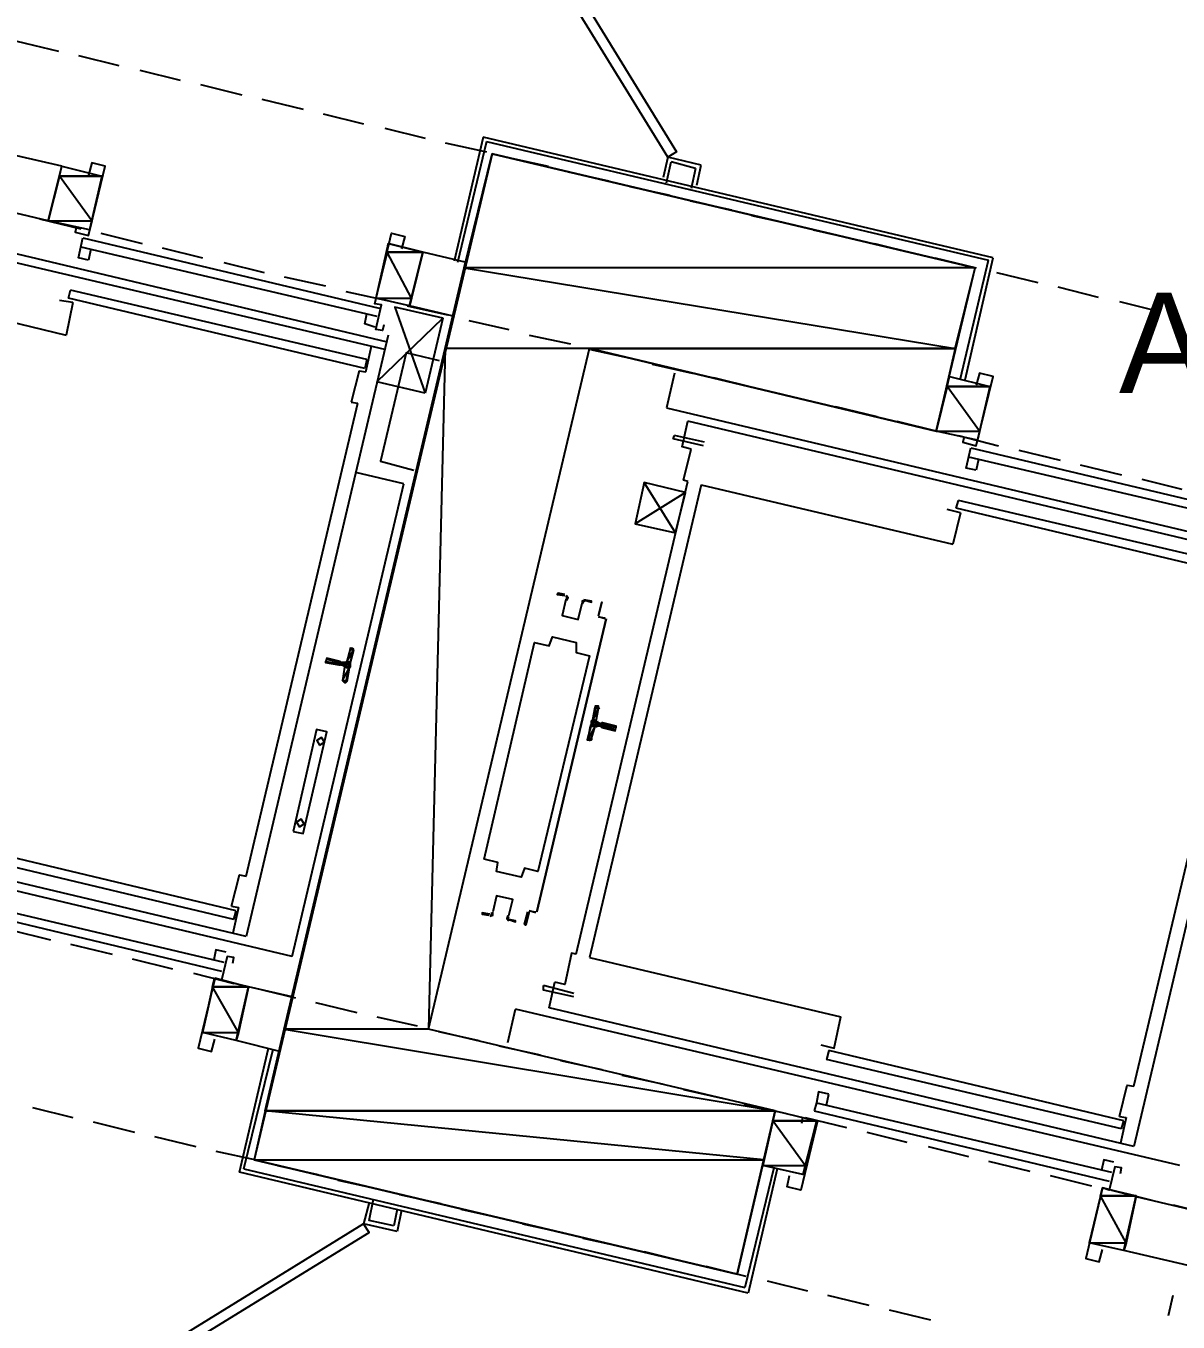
# Model space of a CAD drawing. Header units: feet. Extents: x -84 to 198, y -22 to 181.
# Drawn here: x 66.77 to 80.51, y 109.1 to 124.56 of the extents above; entities that cross this region are included whole.
import ezdxf
from ezdxf.enums import TextEntityAlignment as Align

# ---------------------------------------------------------------- set-up
doc = ezdxf.new("R2010")
doc.units = ezdxf.units.FT
for name, color, linetype in [('A-LINEA', 7, 'CONTINUOUS'), ('A-LINEA-FINA', 9, 'CONTINUOUS'), ('A-MURO-CONCRETO', 8, 'CONTINUOUS'), ('A-NOMBRE-ESPACIO', 2, 'CONTINUOUS')]:
    doc.layers.add(name, color=color, linetype=linetype)

msp = doc.modelspace()

# ---------------------------------------------------------------- linework, layer by layer
at = {"layer": 'A-LINEA'}
for p, q in [((66.6667, 124.3778), (67.16, 124.2578)), ((67.4, 124.2044), (67.88, 124.0844)), ((68.1333, 124.0311), (68.6133, 123.9111)), ((68.8533, 123.8578), (69.3467, 123.7378)), ((69.5867, 123.6844), (70.08, 123.5644)), ((70.32, 123.5111), (70.8, 123.3911)), ((71.0533, 123.3378), (71.5333, 123.2178)), ((72.2267, 123.2311), (71.88, 121.7511)), ((78.3067, 121.7911), (72.2267, 123.2311)), ((67.2, 122.8844), (65.9867, 123.1644)), ((71.7733, 123.1644), (72.2667, 123.0578)), ((72.2667, 123.1778), (71.92, 121.7378)), ((72.2667, 123.1778), (78.2533, 121.7644)), ((72.5067, 122.9911), (73, 122.8844)), ((74.4267, 122.9911), (74.3733, 122.7511)), ((74.4133, 122.6844), (74.4667, 122.9378)), ((74.8267, 122.8978), (74.4267, 122.9911)), ((74.76, 122.8578), (74.4667, 122.9378)), ((67.68, 122.7644), (67.5333, 122.1244)), ((73.24, 122.8178), (73.72, 122.7111)), ((74.76, 122.8578), (74.7067, 122.6178)), ((74.7733, 122.6578), (74.8267, 122.8978)), ((73.9733, 122.6444), (74.4533, 122.5378)), ((63.8267, 122.5111), (71.08, 120.7911)), ((67.04, 122.2311), (65.8267, 122.5244)), ((74.6933, 122.4711), (75.1867, 122.3644)), ((71.0533, 120.6978), (64.08, 122.3378)), ((75.4267, 122.2978), (75.92, 122.1911)), ((66.9333, 122.2578), (67.4267, 122.1378)), ((67.4533, 122.0311), (70.9867, 121.1911)), ((67.6667, 122.0844), (68.16, 121.9644)), ((76.16, 122.1244), (76.64, 122.0178)), ((67.4267, 121.9244), (70.96, 121.0978)), ((67.5467, 121.8978), (67.52, 121.7644)), ((68.4, 121.9111), (68.88, 121.7911)), ((71.0933, 121.9644), (70.9467, 121.3111)), ((71.5067, 121.8578), (71.0933, 121.9644)), ((71.3467, 121.2178), (71.5067, 121.8578)), ((72.0267, 121.7378), (71.5067, 121.8578)), ((76.8933, 121.9644), (77.3733, 121.8444)), ((69.1333, 121.7378), (69.6133, 121.6178)), ((77.6133, 121.7911), (78.1067, 121.6711)), ((77.92, 120.3511), (78.2533, 121.7644)), ((77.9733, 120.3378), (78.3067, 121.7911)), ((64.24, 121.5911), (67.2533, 120.8711)), ((69.8533, 121.5644), (70.3467, 121.4578)), ((78.3467, 121.6178), (78.84, 121.4978)), ((67.28, 121.3111), (67.3067, 121.4044)), ((70.84, 120.5778), (67.3067, 121.4044)), ((70.5867, 121.3911), (71.08, 121.2844)), ((79.08, 121.4444), (79.56, 121.3244)), ((67.3333, 121.2578), (67.1733, 121.2844)), ((67.3333, 121.2578), (67.2533, 120.8711)), ((70.8133, 120.4711), (67.28, 121.3111)), ((71.3467, 121.2178), (70.9467, 121.3111)), ((71.32, 121.2178), (71.8, 121.1111)), ((71.8667, 121.0978), (71.3467, 121.2178)), ((79.8133, 121.2711), (80.2933, 121.1511)), ((71.7467, 121.0711), (71.5333, 120.1778)), ((72.0533, 121.0444), (72.5333, 120.9378)), ((71.0933, 120.8711), (69.4, 113.6978)), ((72.7733, 120.8711), (73.2667, 120.7644)), ((70.8267, 120.4311), (70.8933, 120.7378)), ((73.5067, 120.6978), (74, 120.5911)), ((70.7467, 120.4444), (70.6533, 120.0711)), ((70.7467, 120.4444), (70.8267, 120.4311)), ((70.84, 120.5778), (70.8133, 120.4711)), ((74.24, 120.5244), (74.72, 120.4178)), ((71.5333, 120.1778), (70.96, 120.3111)), ((74.5067, 120.4178), (74.4133, 120.0044)), ((74.9733, 120.3644), (75.4533, 120.2444)), ((75.6933, 120.1911), (76.1867, 120.0711)), ((78.2667, 120.2578), (78.12, 119.6178)), ((69.4, 114.4178), (70.7333, 120.0578)), ((70.6533, 120.0711), (70.7333, 120.0578)), ((74.4133, 120.0044), (81.6667, 118.2844)), ((76.4267, 120.0178), (76.92, 119.8978)), ((81.64, 118.1911), (74.6667, 119.8444)), ((77.16, 119.8444), (77.64, 119.7244)), ((74.4933, 119.6311), (74.5067, 119.6711)), ((74.8667, 119.5911), (74.5067, 119.6711)), ((77.8933, 119.6711), (78.3733, 119.5511)), ((74.8533, 119.5511), (74.4933, 119.6311)), ((74.6133, 119.1378), (74.7067, 119.5111)), ((78.04, 119.5244), (81.5733, 118.6844)), ((78.0133, 119.4178), (81.5467, 118.5911)), ((78.1333, 119.3911), (78.1067, 119.2578)), ((78.6133, 119.4978), (79.1067, 119.3778)), ((71.28, 119.0978), (70.7067, 119.2311)), ((79.3467, 119.3244), (79.84, 119.2044)), ((69.9467, 113.4578), (71.28, 119.0978)), ((73.3333, 113.4844), (74.6667, 119.1244)), ((74.8267, 119.0844), (73.4933, 113.4444)), ((74.6667, 119.1244), (74.6133, 119.1378)), ((74.8267, 119.0844), (77.8267, 118.3778)), ((80.08, 119.1511), (80.56, 119.0311)), ((74.64, 118.9911), (74.04, 118.6178)), ((77.8667, 118.8044), (77.8933, 118.8978)), ((81.4267, 118.0711), (77.8933, 118.8978)), ((77.92, 118.7511), (77.76, 118.7911)), ((77.92, 118.7511), (77.8267, 118.3778)), ((81.4, 117.9644), (77.8667, 118.8044)), ((81.68, 118.3778), (79.9867, 111.1911)), ((73.68, 117.4844), (73.6, 117.5111)), ((73.6, 117.5111), (73.68, 117.4978)), ((79.9867, 111.9111), (81.32, 117.5511)), ((72.8667, 113.9911), (73.6933, 117.4844)), ((73.6933, 117.4844), (72.8667, 113.9911)), ((73.68, 117.4844), (73.68, 117.4844)), ((70.64, 117.1244), (70.6, 116.9778)), ((70.6779, 117.1239), (70.6542, 117.1104)), ((70.52, 116.9778), (70.52, 116.9778)), ((70.5333, 116.9778), (70.5333, 116.9778)), ((70.5733, 116.9644), (70.5333, 116.9644)), ((70.5733, 116.9111), (70.5467, 116.7511)), ((70.5603, 116.7477), (70.5754, 116.725)), ((73.5733, 116.2711), (73.6, 116.4178)), ((73.6131, 116.4079), (73.5979, 116.4306)), ((73.52, 116.0578), (73.56, 116.2044)), ((73.5867, 116.2178), (73.6267, 116.2044)), ((73.64, 116.2311), (73.6, 116.2444)), ((73.6267, 116.1911), (73.6267, 116.1911)), ((73.64, 116.1911), (73.64, 116.1911)), ((73.4954, 116.0316), (73.5191, 116.0452)), ((69.9467, 113.4578), (62.0267, 115.3378)), ((69.4, 113.6978), (62.4267, 115.3511)), ((69.2533, 113.8978), (65.7333, 114.7378)), ((69.28, 114.0044), (65.76, 114.8444)), ((65.5867, 114.1244), (69.1067, 113.2844)), ((65.6133, 114.2178), (69.1333, 113.3911)), ((69.2267, 114.0578), (69.3067, 114.0444)), ((69.3067, 114.0444), (69.24, 113.7378)), ((69.2533, 113.8978), (69.28, 114.0044)), ((72.8533, 113.9778), (72.7733, 114.0044)), ((72.7733, 114.0044), (72.8533, 113.9911)), ((72.8533, 113.9911), (72.8533, 113.9911)), ((66.5867, 113.7778), (67.0667, 113.6578)), ((67.3067, 113.6044), (67.8, 113.4844)), ((68.04, 113.4311), (68.52, 113.3111)), ((73.4933, 113.4444), (76.4933, 112.7378)), ((68.7733, 113.2578), (69.2533, 113.1378)), ((69.0267, 113.2044), (68.88, 112.5511)), ((69.4267, 113.0978), (69.0267, 113.1911)), ((69.28, 112.4578), (69.4267, 113.0978)), ((69.9467, 112.9778), (69.4267, 113.0978)), ((69.4933, 113.0844), (69.9867, 112.9644)), ((73.3067, 113.0178), (72.9467, 113.1111)), ((73.0133, 112.8444), (73.08, 113.1511)), ((70.2267, 112.9111), (70.72, 112.7911)), ((70.96, 112.7378), (71.44, 112.6311)), ((72.52, 112.4311), (72.6133, 112.8311)), ((80.5333, 110.9644), (72.6133, 112.8311)), ((79.9867, 111.1911), (73.0133, 112.8444)), ((69.28, 112.4578), (68.88, 112.5511)), ((71.6933, 112.5644), (72.1733, 112.4578)), ((69.8, 112.3244), (69.28, 112.4578)), ((69.32, 110.8844), (69.6667, 112.3644)), ((69.3733, 110.9244), (69.72, 112.3511)), ((72.4133, 112.3911), (72.9067, 112.2844)), ((76.3467, 112.3378), (76.32, 112.2311)), ((79.8667, 111.4978), (76.3467, 112.3378)), ((73.1467, 112.2178), (73.64, 112.1111)), ((79.84, 111.4044), (76.32, 112.2311)), ((73.88, 112.0444), (74.36, 111.9378)), ((74.6133, 111.8711), (75.0933, 111.7644)), ((76.32, 111.6844), (76.3467, 111.8178)), ((66.8533, 111.6578), (67.3333, 111.5378)), ((75.3333, 111.6978), (75.8267, 111.5911)), ((76.2, 111.7111), (79.72, 110.8844)), ((67.5733, 111.4844), (68.0667, 111.3644)), ((76.2, 111.4978), (76.04, 110.8578)), ((76.0667, 111.5378), (76.56, 111.4178)), ((76.1733, 111.6178), (79.6933, 110.7778)), ((79.8133, 111.5511), (79.8933, 111.5378)), ((79.8933, 111.5378), (79.8267, 111.2311)), ((79.84, 111.4044), (79.8667, 111.4978)), ((76.8, 111.3644), (77.28, 111.2444)), ((68.3067, 111.3111), (68.8, 111.1911)), ((77.5333, 111.1911), (78.0133, 111.0711)), ((69.04, 111.1378), (69.52, 111.0311)), ((78.2533, 111.0178), (78.7467, 110.8978)), ((75.3867, 109.4444), (69.32, 110.8844)), ((69.3733, 110.9244), (75.3467, 109.5111)), ((69.7733, 110.9644), (70.2533, 110.8578)), ((75.6933, 110.9378), (75.3467, 109.5111)), ((75.7333, 110.9244), (75.3867, 109.4444)), ((70.4933, 110.7911), (70.9867, 110.6844)), ((78.9867, 110.8444), (79.48, 110.7244)), ((79.6133, 110.6978), (79.4533, 110.0444)), ((80.0133, 110.5911), (79.6133, 110.6978)), ((71.2267, 110.6178), (71.72, 110.5111)), ((79.72, 110.6711), (80.2, 110.5511)), ((79.8667, 109.9511), (80.0133, 110.6044)), ((81.3733, 110.2711), (80.0133, 110.5911)), ((70.8667, 110.5244), (70.8, 110.2711)), ((70.8667, 110.5244), (70.8, 110.2711)), ((71.2, 110.4444), (71.16, 110.2444)), ((71.2533, 110.4311), (71.2, 110.1778)), ((71.96, 110.4444), (72.44, 110.3378)), ((80.4533, 110.4978), (80.9333, 110.3778)), ((71.2, 110.1778), (70.8, 110.2711)), ((71.2, 110.1778), (70.8, 110.2711)), ((72.6933, 110.2711), (73.1733, 110.1644)), ((73.4133, 110.0978), (73.9067, 109.9911)), ((74.1467, 109.9378), (74.64, 109.8178)), ((79.8667, 109.9511), (79.4533, 110.0444)), ((81.2267, 109.6311), (79.8667, 109.9511)), ((74.88, 109.7644), (75.36, 109.6444)), ((75.6133, 109.5911), (76.0933, 109.4711)), ((76.3333, 109.4178), (76.8267, 109.2978)), ((80.4, 109.1778), (80.4533, 109.4178)), ((77.0667, 109.2444), (77.56, 109.1244))]:
    msp.add_line(p, q, dxfattribs=at)
for points in [[(74.4267, 122.9911), (72.8533, 125.5511), (72.96, 125.6178), (74.5333, 123.0578), (74.4267, 122.9911)], [(67.3733, 122.1511), (67.36, 122.0978), (67.52, 122.0578), (67.72, 122.8844), (67.56, 122.9244), (67.52, 122.7778)], [(77.6267, 119.7244), (78.0933, 121.6711), (72.3333, 123.0311), (69.4933, 111.0311), (75.2533, 109.6711), (75.7067, 111.6178), (71.5733, 112.5911), (73.4933, 120.7111), (77.6267, 119.7244)], [(67.5333, 122.1244), (67.04, 122.2311), (67.2, 122.8844), (67.68, 122.7644)], [(67.52, 121.7644), (67.4, 121.7911), (67.4533, 122.0311)], [(71.04, 120.9911), (71.0267, 120.9244), (70.9467, 120.9378), (71.0133, 121.2311), (70.9333, 121.2444), (71.1333, 122.0844), (71.2933, 122.0444), (71.2533, 121.8978)], [(70.9333, 120.9644), (70.8133, 121.0044), (70.84, 121.1244)], [(70.96, 120.3111), (71.7467, 121.0711), (71.1733, 121.2044), (71.5333, 120.1778)], [(71.7067, 120.5644), (71.3067, 120.6578), (71, 119.3644), (71.4, 119.2578)], [(78.12, 119.6178), (77.6267, 119.7244), (77.7867, 120.3778), (78.2667, 120.2578)], [(77.96, 119.6444), (77.9467, 119.5911), (78.1067, 119.5511), (78.3067, 120.3778), (78.1467, 120.4178), (78.1067, 120.2711)], [(74.7067, 119.5111), (74.6, 119.5378), (74.6667, 119.8444)], [(78.1067, 119.2578), (77.9867, 119.2844), (78.04, 119.5244)], [(74.52, 118.5111), (74.1467, 119.1111), (74.04, 118.6178), (74.52, 118.5111), (74.64, 118.9911), (74.1467, 119.1111)], [(73.2, 117.7778), (73.12, 117.7911), (73.1067, 117.7778), (73.2, 117.7644)], [(73.2131, 117.7169), (73.1676, 117.5242), (73.3602, 117.4786), (73.4058, 117.6713)], [(73.2131, 117.7169), (73.1676, 117.5242), (73.3602, 117.4786), (73.4058, 117.6713)], [(73.2173, 117.7142), (73.2264, 117.7343), (73.2115, 117.7505)], [(73.2243, 117.7028), (73.2396, 117.7364), (73.2147, 117.7635)], [(73.4407, 117.7103), (73.4063, 117.6972), (73.4049, 117.6604)], [(73.4377, 117.6973), (73.4171, 117.6895), (73.4162, 117.6674)], [(73.4267, 117.7111), (73.52, 117.6844), (73.52, 117.6978), (73.4267, 117.7111)], [(73.6, 117.5244), (73.64, 117.6844), (73.6, 117.5244), (73.6, 117.5244)], [(72.24, 114.6178), (72.84, 117.2044), (73.0133, 117.1644), (73.0533, 117.2711), (73.3333, 117.2044), (73.3333, 117.0844), (73.4933, 117.0444), (72.88, 114.4711), (72.72, 114.5111), (72.68, 114.4044), (72.3867, 114.4711), (72.4, 114.5778), (72.24, 114.6178)], [(70.5733, 116.7244), (70.5867, 116.7244), (70.68, 117.1244), (70.6667, 117.1378)], [(70.52, 116.9778), (70.36, 117.0178), (70.3467, 116.9644), (70.5067, 116.9378)], [(70.56, 116.9244), (70.52, 116.9378), (70.52, 116.9378)], [(70.5861, 116.8998), (70.5837, 116.915), (70.5713, 116.9239)], [(70.5754, 116.9516), (70.5905, 116.9541), (70.5995, 116.9665)], [(73.5867, 116.4444), (73.5733, 116.4444), (73.4667, 116.0444), (73.4933, 116.0444)], [(73.5872, 116.2691), (73.5896, 116.2539), (73.6021, 116.245)], [(69.96, 114.9511), (70.08, 114.9244), (70.36, 116.1378), (70.24, 116.1644), (69.96, 114.9511)], [(73.5979, 116.2039), (73.5828, 116.2015), (73.5739, 116.189)], [(73.64, 116.1911), (73.8, 116.1511), (73.8133, 116.2044), (73.6533, 116.2444), (73.64, 116.2444), (73.64, 116.2444)], [(70.2759, 115.979), (70.3321, 116.0137), (70.2974, 116.0699), (70.2413, 116.0352), (70.2759, 115.979)], [(70.0359, 115.0057), (70.0921, 115.0404), (70.0574, 115.0965), (70.0013, 115.0619), (70.0359, 115.0057)], [(69.2267, 114.0578), (69.32, 114.4311), (69.4, 114.4178)], [(72.5336, 113.9454), (72.5791, 114.138), (72.3865, 114.1836), (72.3408, 113.991)], [(72.5336, 113.9454), (72.5791, 114.138), (72.3865, 114.1836), (72.3408, 113.991)], [(72.3067, 113.9644), (72.2133, 113.9778), (72.2133, 113.9644), (72.2933, 113.9511)], [(72.306, 113.9386), (72.3404, 113.9517), (72.3418, 113.9885)], [(72.3089, 113.9516), (72.3296, 113.9594), (72.3304, 113.9815)], [(72.5223, 113.9461), (72.5071, 113.9125), (72.532, 113.8854)], [(72.7733, 113.9911), (72.7733, 113.9911), (72.7333, 113.8311), (72.72, 113.8444), (72.76, 113.9911)], [(72.5294, 113.9347), (72.5203, 113.9146), (72.5352, 113.8984)], [(72.5333, 113.8978), (72.6133, 113.8711), (72.6133, 113.8844), (72.5333, 113.8978)], [(69.16, 113.5111), (69.04, 113.5378), (69.0133, 113.4178)], [(73.3333, 113.4844), (73.28, 113.4978), (73.2, 113.1244), (73.08, 113.1511)], [(69.24, 113.3778), (69.2533, 113.4444), (69.1733, 113.4578), (69.1067, 113.1778), (69.0267, 113.1911), (68.8267, 112.3644), (68.9867, 112.3244), (69.0267, 112.4711)], [(73.3067, 112.9778), (72.9467, 113.0578), (72.9467, 113.1111)], [(76.2533, 112.4044), (76.4133, 112.3644), (76.4933, 112.7378)], [(76.3467, 111.8178), (76.2267, 111.8444), (76.2, 111.7111), (76.1733, 111.6178)], [(79.8133, 111.5511), (79.9067, 111.9244), (79.9867, 111.9111)], [(76.04, 110.8578), (75.56, 110.9644), (75.7067, 111.6178), (76.2, 111.4978)], [(76.0267, 111.4711), (76.04, 111.5378), (76.2133, 111.4978), (76.0133, 110.6711), (75.8533, 110.7111), (75.88, 110.8444)], [(79.7467, 111.0044), (79.6267, 111.0311), (79.6, 110.9111)], [(79.8267, 110.8711), (79.84, 110.9378), (79.76, 110.9511), (79.6933, 110.6711), (79.6133, 110.6978), (79.4133, 109.8578), (79.5733, 109.8178), (79.6133, 109.9644)], [(71.16, 110.2444), (70.8667, 110.3111), (70.92, 110.5644)], [(71.16, 110.2444), (70.8667, 110.3111), (70.92, 110.5644)], [(70.8, 110.2711), (68.2533, 108.6978), (68.3067, 108.5911), (70.8667, 110.1644), (70.8, 110.2711)]]:
    msp.add_lwpolyline(points, dxfattribs=at)
at = {"layer": 'A-LINEA-FINA'}
for p, q in [((70.68, 117.1111), (70.64, 117.1244)), ((70.68, 117.1244), (70.64, 117.1244)), ((70.68, 117.1244), (70.6533, 117.1378)), ((70.5067, 116.9378), (70.3467, 116.9778)), ((70.52, 116.9378), (70.3467, 116.9778)), ((70.5067, 116.9378), (70.3467, 116.9644)), ((70.52, 116.9778), (70.36, 117.0178)), ((70.52, 116.9778), (70.36, 117.0178)), ((70.52, 116.9778), (70.36, 117.0044)), ((70.6267, 116.8978), (70.5733, 116.9111)), ((70.6267, 116.8978), (70.5733, 116.9111)), ((70.64, 116.9644), (70.6, 116.9778)), ((70.5867, 116.7244), (70.56, 116.7378)), ((70.5867, 116.7244), (70.56, 116.7378)), ((70.5867, 116.7378), (70.56, 116.7378)), ((70.5867, 116.7244), (70.5733, 116.7244)), ((73.56, 116.4444), (73.6, 116.4444)), ((73.56, 116.4444), (73.6, 116.4311)), ((73.56, 116.4311), (73.6, 116.4311)), ((73.56, 116.4311), (73.6, 116.4178)), ((73.5733, 116.4444), (73.5867, 116.4444)), ((73.52, 116.2711), (73.5733, 116.2578)), ((73.52, 116.2711), (73.5733, 116.2578)), ((73.5333, 116.2844), (73.5733, 116.2711)), ((73.5067, 116.2178), (73.56, 116.2044)), ((73.52, 116.2578), (73.5867, 116.2444)), ((73.52, 116.2311), (73.5867, 116.2178)), ((73.64, 116.2444), (73.8133, 116.2044)), ((73.64, 116.2311), (73.8133, 116.2044)), ((73.64, 116.2311), (73.8133, 116.1911)), ((73.64, 116.2044), (73.8, 116.1644)), ((73.64, 116.1911), (73.8, 116.1644)), ((73.4667, 116.0444), (73.5067, 116.0444)), ((73.4667, 116.0444), (73.4933, 116.0444)), ((73.48, 116.0578), (73.52, 116.0444)), ((73.48, 116.0578), (73.5067, 116.0444))]:
    msp.add_line(p, q, dxfattribs=at)
for points in [[(70.6, 116.9778), (70.68, 117.1111), (70.64, 117.1244), (70.6, 116.9778)], [(70.64, 116.9644), (70.6, 116.9778), (70.68, 117.1111), (70.64, 116.9644)], [(70.64, 117.1244), (70.68, 117.1244), (70.64, 117.1378), (70.64, 117.1244)], [(70.68, 117.1244), (70.64, 117.1378), (70.6533, 117.1378), (70.68, 117.1244), (70.68, 117.1244)], [(70.64, 117.1378), (70.68, 117.1244), (70.68, 117.1244), (70.64, 117.1378)], [(70.64, 117.1244), (70.68, 117.1111), (70.68, 117.1111), (70.64, 117.1244), (70.64, 117.1244)], [(70.68, 117.1244), (70.68, 117.1244), (70.64, 117.1244), (70.68, 117.1244)], [(70.68, 117.1244), (70.64, 117.1244), (70.68, 117.1111), (70.68, 117.1244), (70.68, 117.1244)], [(70.68, 117.1244), (70.68, 117.1244), (70.6533, 117.1378), (70.68, 117.1244)], [(70.6533, 117.1378), (70.68, 117.1244), (70.68, 117.1244), (70.6533, 117.1378)], [(70.68, 117.1244), (70.68, 117.1244), (70.6533, 117.1378), (70.68, 117.1244)], [(70.68, 117.1244), (70.6533, 117.1378), (70.6667, 117.1378), (70.68, 117.1244), (70.68, 117.1244)], [(70.6533, 117.1378), (70.68, 117.1244), (70.68, 117.1244), (70.6533, 117.1378)], [(70.68, 117.1244), (70.68, 117.1244), (70.6667, 117.1378), (70.68, 117.1244)], [(70.68, 117.1244), (70.6667, 117.1378), (70.68, 117.1244), (70.68, 117.1244), (70.68, 117.1244)], [(70.3467, 116.9778), (70.64, 116.9378), (70.36, 117.0044), (70.3467, 116.9778), (70.3467, 116.9778)], [(70.3467, 116.9644), (70.5067, 116.9378), (70.3467, 116.9778), (70.3467, 116.9644), (70.3467, 116.9644)], [(70.3467, 116.9778), (70.5067, 116.9378), (70.5067, 116.9378), (70.3467, 116.9778)], [(70.5067, 116.9378), (70.5067, 116.9378), (70.3467, 116.9778), (70.5067, 116.9378)], [(70.3467, 116.9778), (70.5067, 116.9378), (70.5067, 116.9378), (70.3467, 116.9778), (70.3467, 116.9778)], [(70.3467, 116.9778), (70.5067, 116.9378), (70.5067, 116.9378), (70.3467, 116.9778)], [(70.5067, 116.9378), (70.5067, 116.9378), (70.3467, 116.9778), (70.5067, 116.9378), (70.5067, 116.9378)], [(70.3467, 116.9778), (70.52, 116.9378), (70.52, 116.9378), (70.3467, 116.9778)], [(70.52, 116.9378), (70.52, 116.9378), (70.3467, 116.9778), (70.52, 116.9378)], [(70.52, 116.9378), (70.3467, 116.9778), (70.5067, 116.9378), (70.52, 116.9378), (70.52, 116.9378)], [(70.3467, 116.9778), (70.52, 116.9378), (70.52, 116.9378), (70.3467, 116.9778)], [(70.52, 116.9378), (70.52, 116.9378), (70.3467, 116.9778), (70.52, 116.9378), (70.52, 116.9378)], [(70.3467, 116.9778), (70.52, 116.9378), (70.52, 116.9378), (70.3467, 116.9778)], [(70.52, 116.9378), (70.52, 116.9378), (70.3467, 116.9778), (70.52, 116.9378), (70.52, 116.9378)], [(70.3467, 116.9778), (70.52, 116.9378), (70.52, 116.9378), (70.3467, 116.9778)], [(70.52, 116.9378), (70.52, 116.9378), (70.3467, 116.9778), (70.52, 116.9378), (70.52, 116.9378)], [(70.64, 116.9111), (70.3467, 116.9778), (70.64, 116.9378), (70.64, 116.9111)], [(70.36, 117.0044), (70.52, 116.9778), (70.36, 117.0178), (70.36, 117.0044)], [(70.36, 117.0178), (70.52, 116.9778), (70.52, 116.9778), (70.36, 117.0178), (70.36, 117.0178)], [(70.36, 117.0178), (70.52, 116.9778), (70.52, 116.9778), (70.36, 117.0178)], [(70.52, 116.9778), (70.52, 116.9778), (70.36, 117.0178), (70.52, 116.9778), (70.52, 116.9778)], [(70.36, 117.0178), (70.52, 116.9778), (70.52, 116.9778), (70.36, 117.0178)], [(70.52, 116.9778), (70.52, 116.9778), (70.36, 117.0178), (70.52, 116.9778)], [(70.36, 117.0178), (70.52, 116.9778), (70.52, 116.9778), (70.36, 117.0178), (70.36, 117.0178)], [(70.36, 117.0178), (70.52, 116.9778), (70.52, 116.9778), (70.36, 117.0178)], [(70.52, 116.9778), (70.52, 116.9778), (70.36, 117.0178), (70.52, 116.9778), (70.52, 116.9778)], [(70.36, 117.0178), (70.52, 116.9778), (70.52, 116.9778), (70.36, 117.0178)], [(70.52, 116.9778), (70.52, 116.9778), (70.36, 117.0178), (70.52, 116.9778), (70.52, 116.9778)], [(70.52, 116.9644), (70.52, 116.9644), (70.36, 117.0044), (70.52, 116.9644)], [(70.52, 116.9644), (70.36, 117.0044), (70.5333, 116.9644), (70.52, 116.9644), (70.52, 116.9644)], [(70.52, 116.9778), (70.52, 116.9778), (70.36, 117.0044), (70.52, 116.9778)], [(70.52, 116.9778), (70.36, 117.0044), (70.52, 116.9644), (70.52, 116.9778), (70.52, 116.9778)], [(70.5467, 116.7511), (70.6267, 116.8978), (70.5733, 116.9111), (70.5467, 116.7511)], [(70.6, 116.7378), (70.5467, 116.7511), (70.6267, 116.8978), (70.6, 116.7378)], [(70.5733, 116.9244), (70.64, 116.9111), (70.56, 116.9244), (70.5733, 116.9244), (70.5733, 116.9244)], [(70.56, 116.9244), (70.64, 116.9111), (70.64, 116.9111), (70.56, 116.9244)], [(70.64, 116.9111), (70.64, 116.9111), (70.56, 116.9244), (70.64, 116.9111), (70.64, 116.9111)], [(70.5733, 116.9644), (70.64, 116.9378), (70.64, 116.9378), (70.5733, 116.9644)], [(70.64, 116.9378), (70.64, 116.9378), (70.5733, 116.9644), (70.64, 116.9378), (70.64, 116.9378)], [(70.5733, 116.9644), (70.64, 116.9378), (70.64, 116.9378), (70.5733, 116.9644)], [(70.64, 116.9378), (70.64, 116.9378), (70.5733, 116.9644), (70.64, 116.9378), (70.64, 116.9378)], [(70.64, 116.9378), (70.5733, 116.9644), (70.64, 116.9511), (70.64, 116.9378)], [(70.5733, 116.9644), (70.64, 116.9511), (70.5867, 116.9644), (70.5733, 116.9644), (70.5733, 116.9644)], [(70.5733, 116.9111), (70.6267, 116.9111), (70.5733, 116.9244), (70.5733, 116.9111), (70.5733, 116.9111)], [(70.5733, 116.9244), (70.6267, 116.9111), (70.6267, 116.9111), (70.5733, 116.9244)], [(70.6267, 116.9111), (70.6267, 116.9111), (70.5733, 116.9244), (70.6267, 116.9111), (70.6267, 116.9111)], [(70.5733, 116.9244), (70.6267, 116.9111), (70.6267, 116.9111), (70.5733, 116.9244)], [(70.6267, 116.9111), (70.6267, 116.9111), (70.5733, 116.9244), (70.6267, 116.9111), (70.6267, 116.9111)], [(70.5733, 116.9244), (70.6267, 116.9111), (70.6267, 116.9111), (70.5733, 116.9244)], [(70.6267, 116.9111), (70.6267, 116.9111), (70.5733, 116.9244), (70.6267, 116.9111), (70.6267, 116.9111)], [(70.6267, 116.9111), (70.5733, 116.9244), (70.64, 116.9111), (70.6267, 116.9111)], [(70.5733, 116.9111), (70.6267, 116.8978), (70.6267, 116.8978), (70.5733, 116.9111)], [(70.6267, 116.8978), (70.6267, 116.8978), (70.5733, 116.9111), (70.6267, 116.8978)], [(70.5733, 116.9111), (70.6267, 116.8978), (70.6267, 116.8978), (70.5733, 116.9111)], [(70.6267, 116.8978), (70.6267, 116.8978), (70.5733, 116.9111), (70.6267, 116.8978), (70.6267, 116.8978)], [(70.6267, 116.8978), (70.5733, 116.9111), (70.6267, 116.9111), (70.6267, 116.8978)], [(70.5867, 116.9644), (70.64, 116.9644), (70.6, 116.9778), (70.5867, 116.9644)], [(70.5867, 116.9644), (70.64, 116.9511), (70.64, 116.9511), (70.5867, 116.9644)], [(70.64, 116.9511), (70.64, 116.9511), (70.5867, 116.9644), (70.64, 116.9511), (70.64, 116.9511)], [(70.5867, 116.9644), (70.64, 116.9511), (70.64, 116.9511), (70.5867, 116.9644)], [(70.64, 116.9511), (70.64, 116.9511), (70.5867, 116.9644), (70.64, 116.9511), (70.64, 116.9511)], [(70.5867, 116.9644), (70.64, 116.9511), (70.64, 116.9511), (70.5867, 116.9644)], [(70.64, 116.9511), (70.64, 116.9511), (70.5867, 116.9644), (70.64, 116.9511), (70.64, 116.9511)], [(70.5867, 116.9644), (70.64, 116.9511), (70.64, 116.9511), (70.5867, 116.9644)], [(70.64, 116.9511), (70.64, 116.9511), (70.5867, 116.9644), (70.64, 116.9511), (70.64, 116.9511)], [(70.64, 116.9511), (70.5867, 116.9644), (70.64, 116.9644), (70.64, 116.9511)], [(70.6, 116.9778), (70.64, 116.9644), (70.64, 116.9644), (70.6, 116.9778), (70.6, 116.9778)], [(70.5867, 116.7378), (70.56, 116.7511), (70.5467, 116.7511), (70.5867, 116.7378), (70.5867, 116.7378)], [(70.6, 116.7378), (70.6, 116.7378), (70.5467, 116.7511), (70.6, 116.7378)], [(70.6, 116.7378), (70.5467, 116.7511), (70.5867, 116.7378), (70.6, 116.7378), (70.6, 116.7378)], [(70.56, 116.7378), (70.5867, 116.7378), (70.56, 116.7511), (70.56, 116.7378)], [(70.56, 116.7511), (70.5867, 116.7378), (70.5867, 116.7378), (70.56, 116.7511), (70.56, 116.7511)], [(70.5733, 116.7244), (70.5867, 116.7244), (70.56, 116.7378), (70.5733, 116.7244)], [(70.56, 116.7378), (70.5867, 116.7244), (70.5867, 116.7244), (70.56, 116.7378)], [(70.5867, 116.7244), (70.5867, 116.7244), (70.56, 116.7378), (70.5867, 116.7244)], [(70.56, 116.7378), (70.5867, 116.7244), (70.5867, 116.7244), (70.56, 116.7378)], [(70.5867, 116.7244), (70.5867, 116.7244), (70.56, 116.7378), (70.5867, 116.7244), (70.5867, 116.7244)], [(70.5867, 116.7378), (70.5867, 116.7378), (70.56, 116.7378), (70.5867, 116.7378)], [(70.5867, 116.7378), (70.56, 116.7378), (70.5867, 116.7244), (70.5867, 116.7378), (70.5867, 116.7378)], [(73.56, 116.4311), (73.6, 116.4178), (73.5333, 116.2844), (73.56, 116.4311)], [(73.6, 116.4178), (73.5333, 116.2844), (73.5733, 116.2711), (73.6, 116.4178)], [(73.56, 116.4444), (73.56, 116.4444), (73.6, 116.4444), (73.56, 116.4444)], [(73.56, 116.4444), (73.6, 116.4444), (73.5733, 116.4444), (73.56, 116.4444), (73.56, 116.4444)], [(73.6, 116.4444), (73.56, 116.4444), (73.6, 116.4311), (73.6, 116.4444)], [(73.6, 116.4311), (73.56, 116.4444), (73.56, 116.4444), (73.6, 116.4311), (73.6, 116.4311)], [(73.56, 116.4311), (73.6, 116.4311), (73.56, 116.4444), (73.56, 116.4311), (73.56, 116.4311)], [(73.56, 116.4311), (73.56, 116.4311), (73.6, 116.4311), (73.56, 116.4311)], [(73.6, 116.4311), (73.56, 116.4311), (73.6, 116.4178), (73.6, 116.4311)], [(73.6, 116.4178), (73.56, 116.4311), (73.56, 116.4311), (73.6, 116.4178), (73.6, 116.4178)], [(73.5867, 116.4444), (73.5733, 116.4444), (73.5733, 116.4444), (73.5867, 116.4444)], [(73.5733, 116.4444), (73.5733, 116.4444), (73.5867, 116.4444), (73.5733, 116.4444)], [(73.5733, 116.4444), (73.5867, 116.4444), (73.6, 116.4444), (73.5733, 116.4444), (73.5733, 116.4444)], [(73.5333, 116.2844), (73.5733, 116.2711), (73.52, 116.2711), (73.5333, 116.2844)], [(73.5733, 116.2711), (73.52, 116.2711), (73.5733, 116.2578), (73.5733, 116.2711)], [(73.5733, 116.2578), (73.52, 116.2711), (73.52, 116.2711), (73.5733, 116.2578), (73.5733, 116.2578)], [(73.5733, 116.2578), (73.52, 116.2711), (73.5867, 116.2578), (73.5733, 116.2578), (73.5733, 116.2578)], [(73.5867, 116.2578), (73.52, 116.2711), (73.52, 116.2711), (73.5867, 116.2578)], [(73.52, 116.2711), (73.52, 116.2711), (73.5867, 116.2578), (73.52, 116.2711), (73.52, 116.2711)], [(73.52, 116.2711), (73.5867, 116.2578), (73.52, 116.2578), (73.52, 116.2711)], [(73.5733, 116.2711), (73.5333, 116.2844), (73.5333, 116.2844), (73.5733, 116.2711), (73.5733, 116.2711)], [(73.5067, 116.2044), (73.56, 116.2044), (73.48, 116.0578), (73.5067, 116.2044)], [(73.56, 116.2044), (73.48, 116.0578), (73.52, 116.0578), (73.56, 116.2044)], [(73.52, 116.2178), (73.5733, 116.2044), (73.5067, 116.2178), (73.52, 116.2178)], [(73.5733, 116.2044), (73.5067, 116.2178), (73.56, 116.2044), (73.5733, 116.2044)], [(73.56, 116.2044), (73.5067, 116.2178), (73.5067, 116.2178), (73.56, 116.2044), (73.56, 116.2044)], [(73.5067, 116.2044), (73.56, 116.2044), (73.5067, 116.2178), (73.5067, 116.2044), (73.5067, 116.2044)], [(73.5067, 116.2044), (73.5067, 116.2044), (73.56, 116.2044), (73.5067, 116.2044)], [(73.5867, 116.2578), (73.52, 116.2578), (73.5867, 116.2444), (73.5867, 116.2578), (73.5867, 116.2578)], [(73.5867, 116.2444), (73.52, 116.2578), (73.52, 116.2578), (73.5867, 116.2444)], [(73.52, 116.2578), (73.52, 116.2578), (73.5867, 116.2444), (73.52, 116.2578), (73.52, 116.2578)], [(73.5867, 116.2444), (73.52, 116.2578), (73.52, 116.2578), (73.5867, 116.2444)], [(73.52, 116.2578), (73.52, 116.2578), (73.5867, 116.2444), (73.52, 116.2578), (73.52, 116.2578)], [(73.5867, 116.2444), (73.52, 116.2578), (73.6, 116.2444), (73.5867, 116.2444), (73.5867, 116.2444)], [(73.52, 116.2578), (73.8133, 116.1911), (73.52, 116.2311), (73.52, 116.2578)], [(73.8133, 116.1911), (73.52, 116.2311), (73.8, 116.1644), (73.8133, 116.1911), (73.8133, 116.1911)], [(73.5867, 116.2178), (73.52, 116.2311), (73.52, 116.2311), (73.5867, 116.2178)], [(73.52, 116.2311), (73.52, 116.2311), (73.5867, 116.2178), (73.52, 116.2311), (73.52, 116.2311)], [(73.5867, 116.2178), (73.52, 116.2311), (73.5733, 116.2178), (73.5867, 116.2178), (73.5867, 116.2178)], [(73.5733, 116.2178), (73.52, 116.2311), (73.52, 116.2311), (73.5733, 116.2178)], [(73.52, 116.2311), (73.52, 116.2311), (73.5733, 116.2178), (73.52, 116.2311), (73.52, 116.2311)], [(73.5733, 116.2178), (73.52, 116.2311), (73.52, 116.2311), (73.5733, 116.2178)], [(73.52, 116.2311), (73.52, 116.2311), (73.5733, 116.2178), (73.52, 116.2311), (73.52, 116.2311)], [(73.52, 116.2311), (73.5733, 116.2178), (73.52, 116.2178), (73.52, 116.2311)], [(73.5733, 116.2178), (73.52, 116.2178), (73.5733, 116.2044), (73.5733, 116.2178), (73.5733, 116.2178)], [(73.5733, 116.2044), (73.52, 116.2178), (73.52, 116.2178), (73.5733, 116.2044)], [(73.52, 116.2178), (73.52, 116.2178), (73.5733, 116.2044), (73.52, 116.2178), (73.52, 116.2178)], [(73.8, 116.1644), (73.6267, 116.2044), (73.6267, 116.2044), (73.8, 116.1644)], [(73.6267, 116.2044), (73.6267, 116.2044), (73.8, 116.1644), (73.6267, 116.2044), (73.6267, 116.2044)], [(73.8, 116.1644), (73.6267, 116.2044), (73.6267, 116.2044), (73.8, 116.1644)], [(73.6267, 116.2044), (73.6267, 116.2044), (73.8, 116.1644), (73.6267, 116.2044), (73.6267, 116.2044)], [(73.64, 116.2044), (73.8, 116.1644), (73.6267, 116.2044), (73.64, 116.2044), (73.64, 116.2044)], [(73.64, 116.2444), (73.64, 116.2444), (73.8133, 116.2044), (73.64, 116.2444)], [(73.64, 116.2444), (73.8133, 116.2044), (73.6533, 116.2444), (73.64, 116.2444), (73.64, 116.2444)], [(73.8133, 116.2044), (73.64, 116.2444), (73.64, 116.2444), (73.8133, 116.2044)], [(73.64, 116.2444), (73.64, 116.2444), (73.8133, 116.2044), (73.64, 116.2444)], [(73.8133, 116.2044), (73.64, 116.2444), (73.64, 116.2444), (73.8133, 116.2044), (73.8133, 116.2044)], [(73.64, 116.2311), (73.8133, 116.2044), (73.64, 116.2444), (73.64, 116.2311), (73.64, 116.2311)], [(73.64, 116.2311), (73.64, 116.2311), (73.8133, 116.2044), (73.64, 116.2311)], [(73.8133, 116.2044), (73.64, 116.2311), (73.8133, 116.1911), (73.8133, 116.2044)], [(73.8133, 116.1911), (73.64, 116.2311), (73.64, 116.2311), (73.8133, 116.1911), (73.8133, 116.1911)], [(73.8133, 116.1911), (73.64, 116.2311), (73.64, 116.2311), (73.8133, 116.1911)], [(73.64, 116.2311), (73.64, 116.2311), (73.8133, 116.1911), (73.64, 116.2311), (73.64, 116.2311)], [(73.8133, 116.1911), (73.64, 116.2311), (73.64, 116.2311), (73.8133, 116.1911)], [(73.64, 116.2311), (73.64, 116.2311), (73.8133, 116.1911), (73.64, 116.2311), (73.64, 116.2311)], [(73.8133, 116.1911), (73.64, 116.2311), (73.64, 116.2311), (73.8133, 116.1911)], [(73.64, 116.2311), (73.64, 116.2311), (73.8133, 116.1911), (73.64, 116.2311), (73.64, 116.2311)], [(73.8, 116.1644), (73.64, 116.2044), (73.64, 116.2044), (73.8, 116.1644)], [(73.64, 116.2044), (73.64, 116.2044), (73.8, 116.1644), (73.64, 116.2044)], [(73.8, 116.1644), (73.64, 116.2044), (73.64, 116.2044), (73.8, 116.1644)], [(73.64, 116.2044), (73.64, 116.2044), (73.8, 116.1644), (73.64, 116.2044), (73.64, 116.2044)], [(73.64, 116.1911), (73.8, 116.1644), (73.64, 116.2044), (73.64, 116.1911), (73.64, 116.1911)], [(73.64, 116.1911), (73.64, 116.1911), (73.8, 116.1644), (73.64, 116.1911)], [(73.8, 116.1644), (73.64, 116.1911), (73.8, 116.1511), (73.8, 116.1644), (73.8, 116.1644)], [(73.8, 116.1511), (73.64, 116.1911), (73.64, 116.1911), (73.8, 116.1511)], [(73.64, 116.1911), (73.64, 116.1911), (73.8, 116.1511), (73.64, 116.1911), (73.64, 116.1911)], [(73.8, 116.1511), (73.64, 116.1911), (73.64, 116.1911), (73.8, 116.1511)], [(73.64, 116.1911), (73.64, 116.1911), (73.8, 116.1511), (73.64, 116.1911), (73.64, 116.1911)], [(73.4667, 116.0444), (73.5067, 116.0444), (73.48, 116.0578), (73.4667, 116.0444), (73.4667, 116.0444)], [(73.4933, 116.0444), (73.4667, 116.0444), (73.5067, 116.0444), (73.4933, 116.0444)], [(73.5067, 116.0444), (73.4667, 116.0444), (73.4667, 116.0444), (73.5067, 116.0444)], [(73.4667, 116.0444), (73.4667, 116.0444), (73.5067, 116.0444), (73.4667, 116.0444)], [(73.5067, 116.0444), (73.4667, 116.0444), (73.4667, 116.0444), (73.5067, 116.0444)], [(73.4667, 116.0444), (73.4667, 116.0444), (73.4933, 116.0444), (73.4667, 116.0444)], [(73.4933, 116.0444), (73.4667, 116.0444), (73.4667, 116.0444), (73.4933, 116.0444)], [(73.4667, 116.0444), (73.4667, 116.0444), (73.4933, 116.0444), (73.4667, 116.0444), (73.4667, 116.0444)], [(73.48, 116.0578), (73.52, 116.0578), (73.52, 116.0444), (73.48, 116.0578), (73.48, 116.0578)], [(73.52, 116.0578), (73.48, 116.0578), (73.48, 116.0578), (73.52, 116.0578), (73.52, 116.0578)], [(73.52, 116.0444), (73.48, 116.0578), (73.5067, 116.0444), (73.52, 116.0444)], [(73.5067, 116.0444), (73.48, 116.0578), (73.48, 116.0578), (73.5067, 116.0444), (73.5067, 116.0444)]]:
    msp.add_lwpolyline(points, dxfattribs=at)
at = {"layer": 'A-MURO-CONCRETO'}
for points in [[(72.3333, 123.0311), (78.0933, 121.6711), (72, 121.6711), (72.3333, 123.0311), (72.3333, 123.0311)], [(67.1733, 122.7644), (67.04, 122.2311), (67.56, 122.2311), (67.1733, 122.7644)], [(67.2, 122.8844), (67.68, 122.7644), (67.1733, 122.7644), (67.2, 122.8844), (67.2, 122.8844)], [(67.1733, 122.7644), (67.68, 122.7644), (67.56, 122.2311), (67.1733, 122.7644), (67.1733, 122.7644)], [(67.04, 122.2311), (67.56, 122.2311), (67.5333, 122.1244), (67.04, 122.2311), (67.04, 122.2311)], [(71.08, 121.8578), (70.9467, 121.3111), (71.3733, 121.3111), (71.08, 121.8578)], [(71.0933, 121.9644), (71.5067, 121.8578), (71.08, 121.8578), (71.0933, 121.9644), (71.0933, 121.9644)], [(71.08, 121.8578), (71.5067, 121.8578), (71.3733, 121.3111), (71.08, 121.8578), (71.08, 121.8578)], [(72, 121.6711), (77.8533, 120.7111), (71.7733, 120.7111), (72, 121.6711), (72, 121.6711)], [(78.0933, 121.6711), (72, 121.6711), (77.8533, 120.7111), (78.0933, 121.6711)], [(70.9467, 121.3111), (71.3733, 121.3111), (71.3467, 121.2178), (70.9467, 121.3111), (70.9467, 121.3111)], [(71.7733, 120.7111), (71.5733, 112.5911), (69.8533, 112.5911), (71.7733, 120.7111), (71.7733, 120.7111)], [(73.4933, 120.7111), (71.7733, 120.7111), (71.5733, 112.5911), (73.4933, 120.7111)], [(73.4933, 120.7111), (77.8533, 120.7111), (77.6267, 119.7244), (73.4933, 120.7111), (73.4933, 120.7111)], [(77.7867, 120.3778), (78.2667, 120.2578), (77.76, 120.2578), (77.7867, 120.3778), (77.7867, 120.3778)], [(77.76, 120.2578), (77.6267, 119.7244), (78.1467, 119.7244), (77.76, 120.2578)], [(77.76, 120.2578), (78.2667, 120.2578), (78.1467, 119.7244), (77.76, 120.2578), (77.76, 120.2578)], [(77.6267, 119.7244), (78.1467, 119.7244), (78.12, 119.6178), (77.6267, 119.7244), (77.6267, 119.7244)], [(69.0267, 113.2044), (69.4267, 113.0978), (69, 113.0978), (69.0267, 113.2044), (69.0267, 113.2044)], [(69, 113.0978), (68.88, 112.5511), (69.3067, 112.5511), (69, 113.0978)], [(69, 113.0978), (69.4267, 113.0978), (69.3067, 112.5511), (69, 113.0978), (69, 113.0978)], [(68.88, 112.5511), (69.3067, 112.5511), (69.28, 112.4578), (68.88, 112.5511), (68.88, 112.5511)], [(69.8533, 112.5911), (75.7067, 111.6178), (69.6267, 111.6178), (69.8533, 112.5911), (69.8533, 112.5911)], [(71.5733, 112.5911), (69.8533, 112.5911), (75.7067, 111.6178), (71.5733, 112.5911)], [(69.6267, 111.6178), (69.4933, 111.0311), (75.5733, 111.0311), (69.6267, 111.6178)], [(69.6267, 111.6178), (75.7067, 111.6178), (75.5733, 111.0311), (69.6267, 111.6178), (69.6267, 111.6178)], [(75.68, 111.4978), (75.56, 110.9644), (76.0667, 110.9644), (75.68, 111.4978)], [(75.7067, 111.6178), (76.2, 111.4978), (75.68, 111.4978), (75.7067, 111.6178), (75.7067, 111.6178)], [(75.68, 111.4978), (76.2, 111.4978), (76.0667, 110.9644), (75.68, 111.4978), (75.68, 111.4978)], [(69.4933, 111.0311), (75.5733, 111.0311), (75.2533, 109.6711), (69.4933, 111.0311), (69.4933, 111.0311)], [(75.56, 110.9644), (76.0667, 110.9644), (76.04, 110.8578), (75.56, 110.9644), (75.56, 110.9644)], [(79.6133, 110.6978), (80.0133, 110.6044), (79.5867, 110.6044), (79.6133, 110.6978), (79.6133, 110.6978)], [(79.5867, 110.6044), (79.4533, 110.0444), (79.8933, 110.0444), (79.5867, 110.6044)], [(79.5867, 110.6044), (80.0133, 110.6044), (79.8933, 110.0444), (79.5867, 110.6044), (79.5867, 110.6044)], [(79.4533, 110.0444), (79.8933, 110.0444), (79.8667, 109.9511), (79.4533, 110.0444), (79.4533, 110.0444)]]:
    msp.add_lwpolyline(points, dxfattribs=at)

# ---------------------------------------------------------------- texts
at = {"layer": 'A-NOMBRE-ESPACIO'}
msp.add_text('Ascensores', height=1.2, dxfattribs=at).set_placement((84, 120.1778), align=Align.CENTER)

doc.saveas('drawing.dxf')
